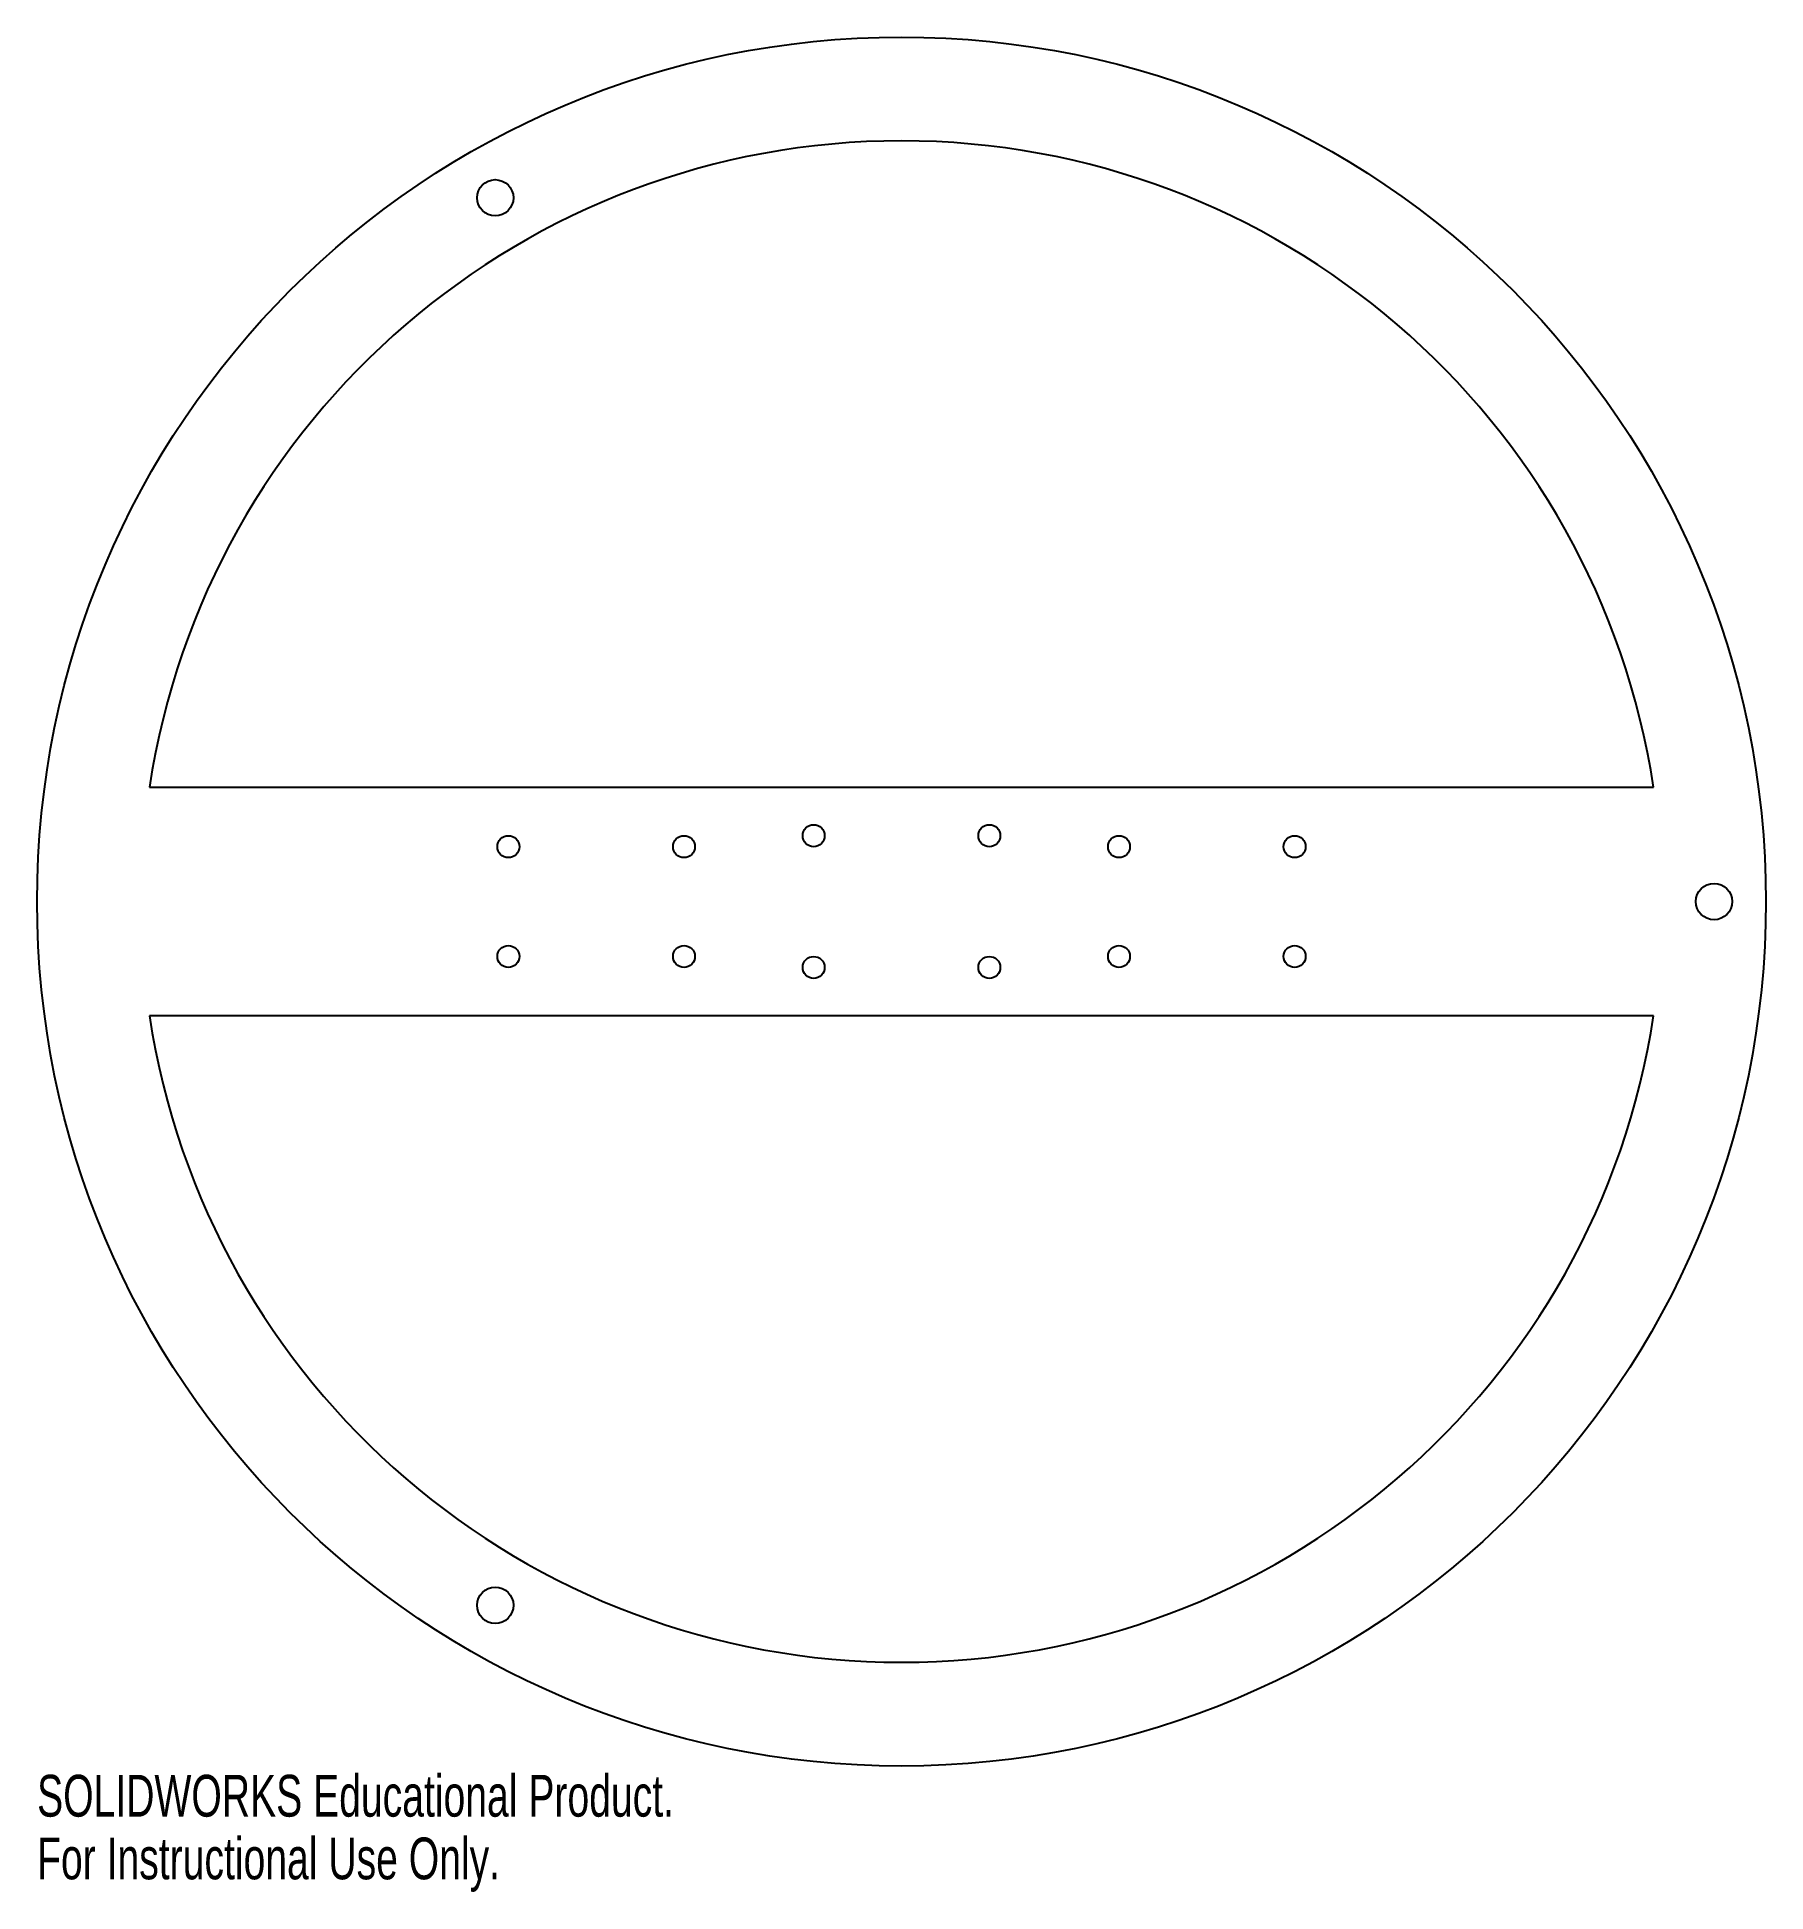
# Model space of a CAD drawing. Header units: millimetres. Extents: x -100 to 100, y -115 to 100.
import ezdxf

# ---------------------------------------------------------------- set-up
doc = ezdxf.new("R2010")
doc.units = ezdxf.units.MM
doc.styles.add('SLDTEXTSTYLE0', font='TXT', dxfattribs={"width": 0.7})

msp = doc.modelspace()

# ---------------------------------------------------------------- linework, layer by layer
at = {"color": 7, "linetype": 'Continuous', "lineweight": 25}
for p, q in [((-87, 13.23), (87, 13.23)), ((87, -13.23), (-87, -13.23))]:
    msp.add_line(p, q, dxfattribs=at)
for centre, radius in [((0, 0), 100), ((-47, 81.41), 2.1), ((-10.16, 7.62), 1.27), ((10.16, 7.62), 1.27), ((-45.48, 6.35), 1.27), ((-25.16, 6.35), 1.27), ((25.16, 6.35), 1.27), ((45.48, 6.35), 1.27), ((94, 0), 2.1), ((-45.48, -6.35), 1.27), ((-25.16, -6.35), 1.27), ((-10.16, -7.62), 1.27), ((10.16, -7.62), 1.27), ((25.16, -6.35), 1.27), ((45.48, -6.35), 1.27), ((-47, -81.41), 2.1)]:
    msp.add_circle(centre, radius, dxfattribs=at)
for start, end in [(8.6459, 171.3541), (188.6459, 351.3541)]:
    msp.add_arc((0, 0), 88, start, end, dxfattribs=at)

# ---------------------------------------------------------------- texts
at = {"color": 7, "linetype": 'Continuous', "char_height": 4.8336, "attachment_point": 1, "style": 'SLDTEXTSTYLE0'}
for s, insert in [('SOLIDWORKS Educational Product.', (-100, -101.02)), ('For Instructional Use Only.', (-100, -108.27))]:
    msp.add_mtext(s, dxfattribs=dict(at, insert=insert))

doc.saveas('drawing.dxf')
